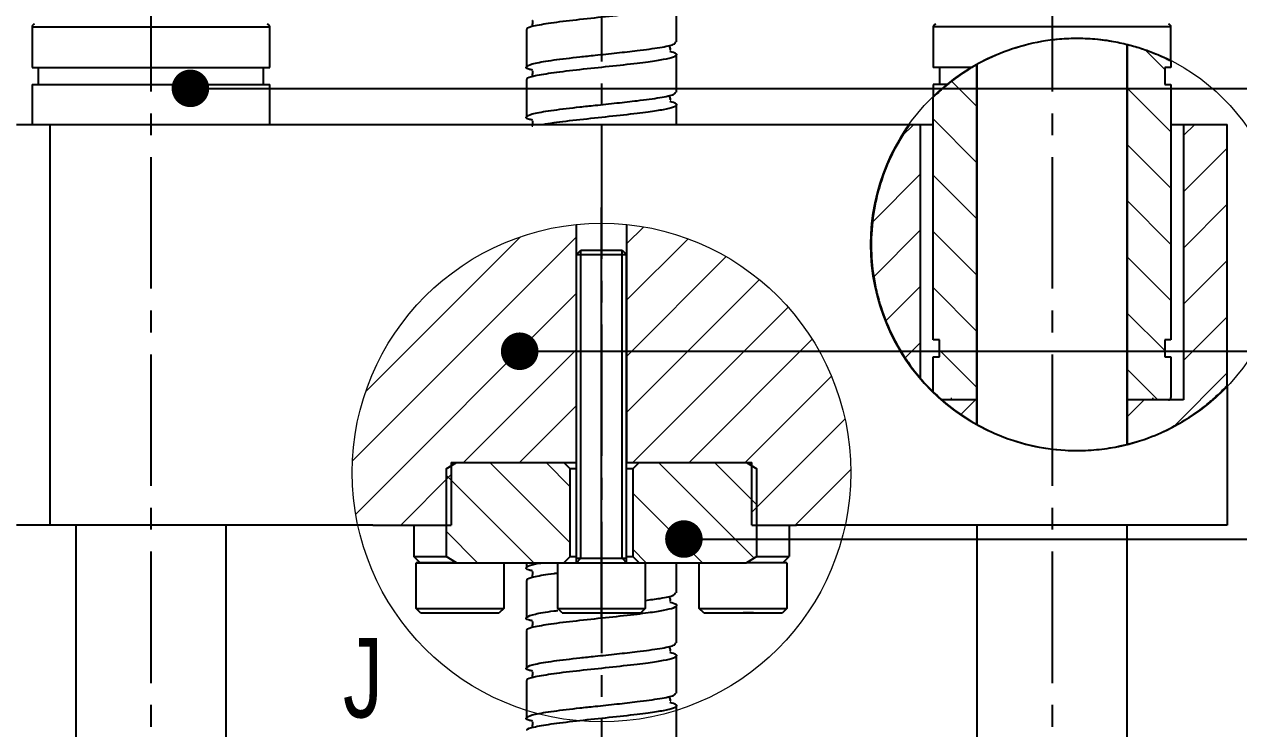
# Model space of a CAD drawing. Header units: millimetres. Extents: x 55 to 6841, y 61 to 3739.
# Drawn here: x 3657 to 3754, y 3486.7 to 3543 of the extents above; entities that cross this region are included whole.
import ezdxf
from ezdxf import colors
from ezdxf.entities.mleader import LeaderData, LeaderLine
from ezdxf.math import Vec2, Vec3

# ---------------------------------------------------------------- set-up
doc = ezdxf.new("R2010")
doc.units = ezdxf.units.MM
doc.header["$LTSCALE"] = 0.7
doc.header["$PDMODE"] = 35
doc.header["$PDSIZE"] = -4
doc.linetypes.add('CENTER', pattern=[50.8, 31.75, -6.35, 6.35, -6.35])
doc.linetypes.add('CENTER2', pattern=[1.125, 0.75, -0.125, 0.125, -0.125])
doc.layers.get('0').update_dxf_attribs({"color": 255})
doc.layers.add('AM_5', color=10, linetype='Continuous', lineweight=25)
doc.layers.add('DIM', color=94, linetype='Continuous', lineweight=25)
doc.styles.add('SLDTEXTSTYLE0', font='TXT', dxfattribs={"width": 0.75})
doc.styles.add('TCVN-7284', font='tcvn+7284-2003r.ttf')
doc.styles.add('TCVN7824', font='tcvn+7284-2003r.ttf', dxfattribs={"height": 3.5})
doc.dimstyles.new('TCVN_ISO-25_RadiusDia', dxfattribs={"dimtxt": 2.5, "dimasz": 2.5, "dimexe": 2, "dimexo": 0, "dimgap": 1, "dimtad": 1, "dimtoh": 1, "dimtxsty": 'TCVN-7284', "dimblk": 'Arrow', "dimcen": 0, "dimclrd": 256, "dimclre": 256, "dimclrt": 256, "dimadec": 0, "dimazin": 0, "dimtfac": 1, "dimtofl": 0, "dimtmove": 0, "dimatfit": 3, "dimldrblk": 'Arrow', "dimfxl": 1, "dimlwd": -1, "dimlwe": -1, "dimarcsym": 0})

# ---------------------------------------------------------------- blocks, each defined once
blk = doc.blocks.new('Arrow')
at = {"layer": 'DIM'}
blk.add_solid([(-1, 0.268), (-1, -0.268), (0, 0)], dxfattribs=at)
blk = doc.blocks.new('*D879')
at = {"layer": 'Defpoints', "color": 0, "ltscale": 0.2, "transparency": 16777216}
for p in [(3690.811, 3576.379), (3625.036, 3444.379), (3677.861, 3444.379)]:
    blk.add_point(p, dxfattribs=at)
at = {"layer": 'DIM', "ltscale": 0.2, "transparency": 16777216}
for p, q in [((3690.811, 3576.379), (3620.036, 3576.379)), ((3625.036, 3570.129), (3625.036, 3450.629)), ((3677.861, 3444.379), (3620.036, 3444.379))]:
    blk.add_line(p, q, dxfattribs=at)
at = {"layer": 'DIM', "ltscale": 0.2, "transparency": 16777216, "xscale": 6.25, "yscale": 6.25, "zscale": 6.25}
for p, rotation in [((3625.036, 3576.379), 90), ((3625.036, 3444.379), 270)]:
    blk.add_blockref('Arrow', p, dxfattribs=dict(at, rotation=rotation))
at = {"layer": 'DIM', "ltscale": 0.2, "transparency": 16777216, "insert": (3619.411, 3510.379), "char_height": 6.25, "attachment_point": 5, "rotation": 90, "style": 'TCVN-7284'}
blk.add_mtext('132', dxfattribs=at)
blk = doc.blocks.new('_Dot')
at = {"color": 0, "linetype": 'ByBlock', "lineweight": -2}
blk.add_line((-0.5, 0), (-1, 0), dxfattribs=at)
at = {"color": 0, "linetype": 'ByBlock', "const_width": 0.5}
blk.add_lwpolyline([(-0.25, 0, 1), (0.25, 0, 1)], format="xyb", close=True, dxfattribs=at)
blk = doc.blocks.new('*U895')
at = {"layer": 'AM_5', "color": 0, "linetype": 'CENTER2', "ltscale": 20, "transparency": 16777216}
blk.add_line((0, 40.139), (0, -158.428), dxfattribs=at)
blk = doc.blocks.new('*U896')
at = {"layer": 'AM_5', "color": 0, "linetype": 'CENTER2', "ltscale": 20, "transparency": 16777216}
blk.add_line((0, 40.139), (0, -158.428), dxfattribs=at)
blk = doc.blocks.new('*U898')
at = {"layer": 'AM_5', "color": 0, "linetype": 'CENTER2', "ltscale": 20, "transparency": 16777216}
blk.add_line((0, 103.936), (0, -92.147), dxfattribs=at)

msp = doc.modelspace()

# ---------------------------------------------------------------- hatches: boundary and pattern name
at = {"linetype": 'Continuous', "lineweight": 18}
h = msp.add_hatch(dxfattribs=at)
h.set_pattern_fill('ANSI31', color=6, angle=90, style=0)
edge = h.paths.add_edge_path(flags=0)
edge.add_arc((3741.111, 3525.39), 16.455, 62.88365, 75.93085)
edge.add_line((3745.111, 3541.351), (3745.111, 3512.979))
edge.add_line((3745.111, 3512.979), (3747.111, 3512.979))
edge.add_line((3747.111, 3512.979), (3747.111, 3513.079))
edge.add_line((3747.111, 3513.079), (3747.211, 3513.079))
edge.add_line((3747.211, 3513.079), (3747.211, 3512.979))
edge.add_line((3747.211, 3512.979), (3748.411, 3512.979))
edge.add_arc((3748.411, 3513.179), 0.2, 270, 360)
edge.add_line((3748.611, 3513.179), (3748.611, 3516.429))
edge.add_line((3748.611, 3516.429), (3748.111, 3516.429))
edge.add_line((3748.111, 3516.429), (3748.111, 3517.779))
edge.add_line((3748.111, 3517.779), (3748.611, 3517.779))
edge.add_line((3748.611, 3517.779), (3748.611, 3538.179))
edge.add_line((3748.611, 3538.179), (3748.111, 3538.179))
edge.add_line((3748.111, 3538.179), (3748.111, 3539.529))
edge.add_line((3748.111, 3539.529), (3748.611, 3539.529))
edge.add_line((3748.611, 3539.529), (3748.611, 3540.036))
h = msp.add_hatch(dxfattribs=at)
h.set_pattern_fill('ANSI31', color=6, angle=90, style=0)
edge = h.paths.add_edge_path(flags=0)
edge.add_arc((3741.111, 3525.39), 16.455, 225.66186, 228.95777)
edge.add_line((3730.307, 3512.979), (3731.011, 3512.979))
edge.add_line((3731.011, 3512.979), (3731.011, 3513.079))
edge.add_line((3731.011, 3513.079), (3731.111, 3513.079))
edge.add_line((3731.111, 3513.079), (3731.111, 3512.979))
edge.add_line((3731.111, 3512.979), (3733.111, 3512.979))
edge.add_line((3733.111, 3512.979), (3733.111, 3539.769))
edge.add_arc((3741.111, 3525.39), 16.455, 119.09017, 134.33814)
edge.add_line((3729.611, 3537.159), (3729.611, 3517.779))
edge.add_line((3729.611, 3517.779), (3730.111, 3517.779))
edge.add_line((3730.111, 3517.779), (3730.111, 3516.429))
edge.add_line((3730.111, 3516.429), (3729.611, 3516.429))
edge.add_line((3729.611, 3516.429), (3729.611, 3513.621))
h = msp.add_hatch(dxfattribs=at)
h.set_pattern_fill('ANSI31', color=92, style=0)
edge = h.paths.add_edge_path(flags=0)
edge.add_line((3728.611, 3514.689), (3728.611, 3534.979))
edge.add_line((3728.611, 3534.979), (3727.74, 3534.979))
edge.add_arc((3741.111, 3525.39), 16.455, 144.35339, 220.56535)
h = msp.add_hatch(dxfattribs=at)
h.set_pattern_fill('ANSI31', color=92, style=0)
edge = h.paths.add_edge_path(flags=0)
edge.add_line((3753.111, 3514.131), (3753.111, 3534.979))
edge.add_line((3753.111, 3534.979), (3749.611, 3534.979))
edge.add_line((3749.611, 3534.979), (3749.611, 3512.979))
edge.add_line((3749.611, 3512.979), (3745.111, 3512.979))
edge.add_line((3745.111, 3512.979), (3745.111, 3509.429))
edge.add_arc((3741.111, 3525.39), 16.455, 284.06915, 316.82591)
h = msp.add_hatch(dxfattribs=at)
h.set_pattern_fill('ANSI31', color=92, style=0)
edge = h.paths.add_edge_path()
edge.add_line((3683.643, 3502.979), (3691.111, 3502.979))
edge.add_line((3691.111, 3502.979), (3691.111, 3507.979))
edge.add_line((3691.111, 3507.979), (3701.111, 3507.979))
edge.add_line((3701.111, 3507.979), (3701.112, 3526.993))
edge.add_arc((3703.112, 3507.177), 19.916, 95.76101, 192.16675)
h = msp.add_hatch(dxfattribs=at)
h.set_pattern_fill('ANSI31', color=92, style=0)
h.set_pattern_definition([(45, (1840.4193, 2895.5275), (-2.245064, 2.245064), [])])
edge = h.paths.add_edge_path()
edge.add_line((3715.111, 3502.979), (3722.58, 3502.979))
edge.add_arc((3703.109, 3507.177), 19.918, 347.83514, 444.23)
edge.add_line((3705.111, 3526.993), (3705.111, 3507.979))
edge.add_line((3705.111, 3507.979), (3715.111, 3507.979))
edge.add_line((3715.111, 3507.979), (3715.111, 3502.979))
h = msp.add_hatch(dxfattribs=at)
h.set_pattern_fill('ANSI31', color=92, style=0)
edge = h.paths.add_edge_path(flags=0)
edge.add_line((3733.111, 3512.979), (3730.307, 3512.979))
edge.add_arc((3741.111, 3525.39), 16.455, 228.95777, 240.90983)
edge.add_line((3733.111, 3511.011), (3733.111, 3512.979))
h = msp.add_hatch(dxfattribs=at)
h.set_pattern_fill('ANSI31', angle=90, style=0)
edge = h.paths.add_edge_path(flags=0)
edge.add_line((3700.611, 3500.479), (3700.611, 3507.479))
edge.add_line((3700.611, 3507.479), (3700.111, 3507.979))
edge.add_line((3700.111, 3507.979), (3691.533, 3507.979))
edge.add_spline(control_points=[(3691.533, 3507.979), (3691.253, 3507.815), (3690.975, 3507.649), (3690.699, 3507.479)], knot_values=[0.051842, 0.051842, 0.051842, 0.051842, 0.052809, 0.052809, 0.052809, 0.052809], weights=[1, 1, 1, 1], degree=3, periodic=0)
edge.add_line((3690.699, 3507.479), (3690.699, 3500.479))
edge.add_spline(control_points=[(3690.699, 3500.479), (3690.975, 3500.31), (3691.253, 3500.143), (3691.533, 3499.979)], knot_values=[0.026412, 0.026412, 0.026412, 0.026412, 0.027383, 0.027383, 0.027383, 0.027383], weights=[1, 1, 1, 1], degree=3, periodic=0)
edge.add_line((3691.533, 3499.979), (3700.111, 3499.979))
edge.add_line((3700.111, 3499.979), (3700.611, 3500.479))
h = msp.add_hatch(dxfattribs=at)
h.set_pattern_fill('ANSI31', angle=90, style=0)
edge = h.paths.add_edge_path(flags=0)
edge.add_line((3706.111, 3499.979), (3714.69, 3499.979))
edge.add_spline(control_points=[(3714.69, 3499.979), (3714.969, 3500.143), (3715.247, 3500.31), (3715.523, 3500.479)], knot_values=[0.051842, 0.051842, 0.051842, 0.051842, 0.052809, 0.052809, 0.052809, 0.052809], weights=[1, 1, 1, 1], degree=3, periodic=0)
edge.add_line((3715.523, 3500.479), (3715.523, 3507.479))
edge.add_spline(control_points=[(3715.523, 3507.479), (3715.247, 3507.649), (3714.969, 3507.815), (3714.69, 3507.979)], knot_values=[0.026412, 0.026412, 0.026412, 0.026412, 0.027383, 0.027383, 0.027383, 0.027383], weights=[1, 1, 1, 1], degree=3, periodic=0)
edge.add_line((3714.69, 3507.979), (3706.111, 3507.979))
edge.add_line((3706.111, 3507.979), (3705.611, 3507.479))
edge.add_line((3705.611, 3507.479), (3705.611, 3500.479))
edge.add_line((3705.611, 3500.479), (3706.111, 3499.979))

# ---------------------------------------------------------------- linework, layer by layer
at = {"color": 7, "linetype": 'Continuous', "lineweight": 25}
for p, q in [((3709.111, 3541.566), (3709.111, 3544.566)), ((3657.611, 3542.779), (3657.611, 3539.529)), ((3676.611, 3539.529), (3676.611, 3542.779)), ((3697.111, 3542.566), (3697.111, 3539.566)), ((3729.611, 3542.779), (3729.611, 3539.529)), ((3748.611, 3540.036), (3748.611, 3542.779)), ((3709.111, 3537.566), (3709.111, 3540.566)), ((3745.111, 3541.351), (3745.111, 3512.979)), ((3745.111, 3509.429), (3745.111, 3541.351)), ((3733.111, 3512.979), (3733.111, 3539.769)), ((3733.111, 3539.769), (3733.111, 3511.011)), ((3748.611, 3540.036), (3748.611, 3539.529)), ((3657.611, 3539.529), (3676.611, 3539.529)), ((3658.111, 3539.529), (3658.111, 3538.179)), ((3676.111, 3538.179), (3676.111, 3539.529)), ((3732.695, 3539.529), (3729.611, 3539.529)), ((3730.111, 3539.529), (3730.111, 3538.179)), ((3748.111, 3539.529), (3748.111, 3538.179)), ((3748.611, 3539.529), (3748.111, 3539.529)), ((3657.611, 3538.179), (3657.611, 3534.979)), ((3657.611, 3538.179), (3663.921, 3538.179)), ((3663.921, 3538.179), (3676.611, 3538.179)), ((3676.611, 3534.979), (3676.611, 3538.179)), ((3697.111, 3538.566), (3697.111, 3535.566)), ((3729.611, 3538.179), (3729.611, 3537.159)), ((3730.758, 3538.179), (3729.611, 3538.179)), ((3748.111, 3538.179), (3748.611, 3538.179)), ((3748.611, 3538.179), (3748.611, 3517.779)), ((3729.611, 3517.779), (3729.611, 3537.159)), ((3709.111, 3534.979), (3709.111, 3536.566)), ((3656.378, 3534.979), (3659.023, 3534.979)), ((3659.023, 3534.979), (3659.023, 3502.979)), ((3659.023, 3534.979), (3703.111, 3534.979)), ((3703.111, 3534.979), (3703.111, 3527.093)), ((3703.111, 3534.979), (3727.74, 3534.979)), ((3727.74, 3534.979), (3728.611, 3534.979)), ((3728.611, 3514.689), (3728.611, 3534.979)), ((3728.611, 3534.979), (3729.611, 3534.979)), ((3748.611, 3534.979), (3749.611, 3534.979)), ((3749.611, 3534.979), (3749.611, 3512.979)), ((3749.611, 3534.979), (3753.111, 3534.979)), ((3753.111, 3514.131), (3753.111, 3534.979)), ((3701.102, 3507.979), (3701.112, 3526.993)), ((3705.111, 3526.992), (3705.108, 3507.979)), ((3730.111, 3517.779), (3729.611, 3517.779)), ((3730.111, 3516.429), (3730.111, 3517.779)), ((3748.111, 3517.779), (3748.111, 3516.429)), ((3748.611, 3517.779), (3748.111, 3517.779)), ((3729.611, 3513.621), (3729.611, 3516.429)), ((3729.611, 3516.429), (3730.111, 3516.429)), ((3748.111, 3516.429), (3748.611, 3516.429)), ((3748.611, 3516.429), (3748.611, 3513.179)), ((3753.111, 3514.131), (3753.111, 3502.979)), ((3733.111, 3512.979), (3730.307, 3512.979)), ((3731.011, 3512.979), (3730.307, 3512.979)), ((3731.011, 3512.979), (3731.011, 3513.079)), ((3731.111, 3513.079), (3731.011, 3513.079)), ((3731.111, 3512.979), (3731.111, 3513.079)), ((3733.111, 3512.979), (3731.111, 3512.979)), ((3733.111, 3511.011), (3733.111, 3512.979)), ((3745.111, 3512.979), (3745.111, 3509.429)), ((3749.611, 3512.979), (3745.111, 3512.979)), ((3747.111, 3512.979), (3745.111, 3512.979)), ((3747.111, 3513.079), (3747.111, 3512.979)), ((3747.211, 3513.079), (3747.111, 3513.079)), ((3747.211, 3513.079), (3747.211, 3512.979)), ((3748.411, 3512.979), (3747.211, 3512.979)), ((3690.699, 3507.479), (3691.533, 3507.979)), ((3691.111, 3507.979), (3701.111, 3507.979)), ((3691.111, 3507.979), (3691.111, 3502.979)), ((3691.533, 3507.979), (3700.111, 3507.979)), ((3700.111, 3507.979), (3700.611, 3507.479)), ((3705.111, 3507.979), (3715.111, 3507.979)), ((3705.611, 3507.479), (3706.111, 3507.979)), ((3706.111, 3507.979), (3714.69, 3507.979)), ((3714.69, 3507.979), (3715.523, 3507.479)), ((3715.111, 3502.979), (3715.111, 3507.979)), ((3690.699, 3507.479), (3690.699, 3500.479)), ((3700.611, 3500.479), (3700.611, 3507.479)), ((3701.111, 3507.479), (3700.611, 3507.479)), ((3705.611, 3507.479), (3705.111, 3507.479)), ((3705.611, 3507.479), (3705.611, 3500.479)), ((3715.523, 3500.479), (3715.523, 3507.479)), ((3659.023, 3502.979), (3656.378, 3502.979)), ((3684.743, 3502.979), (3659.023, 3502.979)), ((3661.111, 3502.979), (3661.111, 3444.379)), ((3673.111, 3444.379), (3673.111, 3502.979)), ((3684.853, 3502.979), (3684.743, 3502.979)), ((3684.853, 3502.979), (3691.111, 3502.979)), ((3688.111, 3502.979), (3688.111, 3500.479)), ((3715.111, 3502.979), (3718.679, 3502.979)), ((3718.111, 3502.979), (3718.111, 3500.834)), ((3718.789, 3502.979), (3718.679, 3502.979)), ((3753.111, 3502.979), (3718.789, 3502.979)), ((3733.111, 3502.979), (3733.111, 3444.379)), ((3745.111, 3444.379), (3745.111, 3502.979)), ((3718.111, 3500.834), (3718.111, 3500.479)), ((3688.611, 3499.979), (3688.111, 3500.479)), ((3688.111, 3500.479), (3690.699, 3500.479)), ((3688.611, 3499.979), (3688.297, 3499.979)), ((3688.297, 3496.329), (3688.297, 3499.979)), ((3688.297, 3499.979), (3695.297, 3499.979)), ((3688.297, 3496.329), (3688.297, 3499.979)), ((3691.533, 3499.979), (3688.611, 3499.979)), ((3691.533, 3499.979), (3690.699, 3500.479)), ((3691.533, 3499.979), (3700.111, 3499.979)), ((3695.297, 3499.979), (3695.297, 3496.329)), ((3695.297, 3499.979), (3695.297, 3496.329)), ((3697.111, 3499.979), (3697.111, 3499.566)), ((3699.611, 3496.329), (3699.611, 3499.979)), ((3699.611, 3499.979), (3706.611, 3499.979)), ((3700.611, 3500.479), (3700.111, 3499.979)), ((3700.611, 3500.479), (3701.111, 3500.479)), ((3705.111, 3500.479), (3705.611, 3500.479)), ((3706.111, 3499.979), (3705.611, 3500.479)), ((3706.111, 3499.979), (3714.69, 3499.979)), ((3706.611, 3499.979), (3706.611, 3496.329)), ((3706.611, 3499.963), (3706.739, 3499.979)), ((3709.111, 3497.566), (3709.111, 3499.979)), ((3710.925, 3496.329), (3710.925, 3499.979)), ((3710.925, 3496.329), (3710.925, 3499.979)), ((3715.523, 3500.479), (3714.69, 3499.979)), ((3717.611, 3499.979), (3714.69, 3499.979)), ((3715.523, 3500.479), (3717.969, 3500.479)), ((3717.611, 3499.979), (3717.865, 3500.234)), ((3717.753, 3499.979), (3717.611, 3499.979)), ((3717.925, 3499.979), (3717.753, 3499.979)), ((3717.865, 3500.234), (3718.111, 3500.479)), ((3717.925, 3499.979), (3717.925, 3496.329)), ((3717.969, 3500.479), (3718.111, 3500.479)), ((3697.111, 3498.566), (3697.111, 3495.566)), ((3688.647, 3495.979), (3688.297, 3496.329)), ((3688.297, 3496.329), (3695.297, 3496.329)), ((3688.647, 3495.979), (3688.297, 3496.329)), ((3688.297, 3496.329), (3695.297, 3496.329)), ((3688.647, 3495.979), (3694.947, 3495.979)), ((3688.647, 3495.979), (3694.947, 3495.979)), ((3695.297, 3496.329), (3694.947, 3495.979)), ((3695.297, 3496.329), (3694.947, 3495.979)), ((3699.961, 3495.979), (3699.611, 3496.329)), ((3699.611, 3496.329), (3706.611, 3496.329)), ((3699.961, 3495.979), (3706.261, 3495.979)), ((3706.611, 3496.329), (3706.261, 3495.979)), ((3709.111, 3493.566), (3709.111, 3496.566)), ((3711.275, 3495.979), (3710.925, 3496.329)), ((3710.925, 3496.329), (3717.925, 3496.329)), ((3711.275, 3495.979), (3710.925, 3496.329)), ((3710.925, 3496.329), (3717.925, 3496.329)), ((3711.275, 3495.979), (3717.575, 3495.979)), ((3711.275, 3495.979), (3717.575, 3495.979)), ((3715.257, 3495.979), (3714.425, 3495.979)), ((3717.925, 3496.329), (3717.575, 3495.979)), ((3717.925, 3496.329), (3717.575, 3495.979)), ((3697.111, 3494.566), (3697.111, 3491.566)), ((3709.111, 3491.257), (3709.111, 3492.566)), ((3709.111, 3489.566), (3709.111, 3491.257)), ((3697.111, 3490.566), (3697.111, 3490.273)), ((3697.111, 3490.273), (3697.111, 3487.566)), ((3709.111, 3485.566), (3709.111, 3488.566))]:
    msp.add_line(p, q, dxfattribs=at)
at = {"color": 8, "linetype": 'Continuous', "lineweight": 25}
for p, q in [((3657.611, 3542.779), (3663.921, 3542.779)), ((3663.921, 3542.779), (3676.611, 3542.779)), ((3746.668, 3542.779), (3729.611, 3542.779)), ((3748.611, 3542.779), (3746.668, 3542.779)), ((3701.461, 3500.329), (3701.461, 3524.941)), ((3704.761, 3500.329), (3704.761, 3524.941)), ((3701.111, 3499.979), (3701.461, 3500.329)), ((3701.111, 3500.329), (3705.111, 3500.329)), ((3704.761, 3500.329), (3705.111, 3499.979))]:
    msp.add_line(p, q, dxfattribs=at)
at = {"color": 6, "linetype": 'Continuous', "lineweight": 25}
for p, q in [((3701.111, 3524.591), (3701.461, 3524.941)), ((3701.111, 3524.591), (3705.111, 3524.591)), ((3701.111, 3499.979), (3701.111, 3524.591)), ((3701.461, 3524.941), (3704.761, 3524.941)), ((3704.761, 3524.941), (3705.111, 3524.591)), ((3705.111, 3499.979), (3705.111, 3524.591))]:
    msp.add_line(p, q, dxfattribs=at)
at = {"color": 7, "linetype": 'Continuous', "lineweight": 18}
for centre, radius in [((3741.111, 3525.39), 16.507), ((3703.111, 3507.177), 19.916), ((3703.111, 3507.177), 19.916)]:
    msp.add_circle(centre, radius, dxfattribs=at)
at = {"color": 7, "linetype": 'Continuous', "lineweight": 25}
for centre, start, end in [((3657.811, 3542.779), 90, 180), ((3676.411, 3542.779), 0, 90), ((3729.811, 3542.779), 90, 180), ((3748.411, 3542.779), 0, 90), ((3748.411, 3513.179), 270, 0)]:
    msp.add_arc(centre, 0.2, start, end, dxfattribs=at)
for points, knots in [([(3697.199, 3542.566), (3697.173, 3542.587), (3697.045, 3542.692), (3697.737, 3542.879), (3699.208, 3543.128), (3701.347, 3543.379), (3703.734, 3543.631), (3705.61, 3543.833), (3707.064, 3544.019), (3708.154, 3544.184), (3709.009, 3544.397), (3709.277, 3544.608), (3708.787, 3544.751), (3708.581, 3544.811)], [0, 0, 0, 0, 0.028778, 0.139844, 0.25091, 0.362298, 0.473686, 0.584752, 0.634189, 0.720889, 0.807893, 0.919281, 1, 1, 1, 1]), ([(3697.604, 3543.271), (3697.598, 3543.272), (3697.561, 3543.275), (3697.674, 3543.099), (3697.502, 3542.857), (3697.601, 3542.877), (3697.614, 3542.879)], [0, 0, 0, 0, 0.059951, 0.357802, 0.92007, 1, 1, 1, 1]), ([(3697.607, 3539.324), (3697.521, 3539.342), (3697.045, 3539.444), (3697.03, 3539.631), (3697.68, 3539.879), (3699.223, 3540.128), (3701.01, 3540.341), (3702.759, 3540.527), (3704.345, 3540.696), (3706.192, 3540.901), (3707.863, 3541.128), (3708.976, 3541.358), (3709.009, 3541.503), (3709.023, 3541.566)], [0, 0, 0, 0, 0.024694, 0.136327, 0.247636, 0.358945, 0.470578, 0.529105, 0.611809, 0.694267, 0.805576, 0.917209, 1, 1, 1, 1]), ([(3748.611, 3540.036), (3748.587, 3540.048), (3748.539, 3540.074), (3748.17, 3540.256), (3747.595, 3540.519), (3746.8, 3540.84), (3745.785, 3541.181), (3744.55, 3541.501), (3743.131, 3541.742), (3741.62, 3541.861), (3740.087, 3541.833), (3738.163, 3541.629), (3735.827, 3541.053), (3733.903, 3540.222), (3732.955, 3539.679), (3732.695, 3539.529)], [0, 0, 0, 0, 0.067415, 0.134856, 0.202029, 0.269227, 0.341208, 0.413169, 0.487039, 0.560858, 0.627503, 0.694149, 0.818168, 0.950068, 1, 1, 1, 1]), ([(3697.199, 3538.566), (3697.173, 3538.587), (3697.045, 3538.692), (3697.737, 3538.879), (3699.208, 3539.128), (3701.347, 3539.379), (3703.734, 3539.631), (3705.61, 3539.833), (3707.064, 3540.019), (3708.154, 3540.184), (3709.009, 3540.397), (3709.277, 3540.608), (3708.787, 3540.751), (3708.581, 3540.811)], [0, 0, 0, 0, 0.028778, 0.139844, 0.25091, 0.362298, 0.473686, 0.584752, 0.634189, 0.720889, 0.807893, 0.919281, 1, 1, 1, 1]), ([(3708.587, 3540.907), (3708.602, 3540.918), (3708.645, 3540.949), (3708.595, 3541.201), (3708.509, 3541.22), (3708.505, 3541.221)], [0, 0, 0, 0, 0.3497734, 0.9712388, 1, 1, 1, 1]), ([(3697.604, 3539.271), (3697.598, 3539.272), (3697.561, 3539.275), (3697.674, 3539.099), (3697.502, 3538.857), (3697.601, 3538.877), (3697.614, 3538.879)], [0, 0, 0, 0, 0.059951, 0.357802, 0.92007, 1, 1, 1, 1]), ([(3732.695, 3539.529), (3732.31, 3539.286), (3731.526, 3538.792), (3731.017, 3538.386), (3730.758, 3538.179)], [0, 0, 0, 0, 0.491053, 1, 1, 1, 1]), ([(3730.758, 3538.179), (3730.4, 3537.87), (3729.755, 3537.311), (3729.655, 3537.206), (3729.611, 3537.159)], [0, 0, 0, 0, 0.554686, 1, 1, 1, 1]), ([(3697.607, 3535.324), (3697.521, 3535.342), (3697.045, 3535.444), (3697.03, 3535.631), (3697.68, 3535.879), (3699.223, 3536.128), (3701.01, 3536.341), (3702.759, 3536.527), (3704.345, 3536.696), (3706.192, 3536.901), (3707.863, 3537.128), (3708.976, 3537.358), (3709.009, 3537.503), (3709.023, 3537.566)], [0, 0, 0, 0, 0.0246942, 0.1363265, 0.247636, 0.3589455, 0.4705778, 0.5291054, 0.611809, 0.6942668, 0.8055762, 0.9172086, 1, 1, 1, 1]), ([(3698.427, 3534.979), (3698.703, 3535.029), (3699.443, 3535.162), (3701.364, 3535.379), (3703.729, 3535.631), (3705.611, 3535.833), (3707.064, 3536.019), (3708.154, 3536.184), (3709.009, 3536.397), (3709.277, 3536.608), (3708.787, 3536.751), (3708.581, 3536.811)], [0, 0, 0, 0, 0.081476, 0.218059, 0.354642, 0.490829, 0.551448, 0.657759, 0.764441, 0.901024, 1, 1, 1, 1]), ([(3708.587, 3536.907), (3708.602, 3536.918), (3708.645, 3536.949), (3708.595, 3537.201), (3708.509, 3537.22), (3708.505, 3537.221)], [0, 0, 0, 0, 0.3497734, 0.9712388, 1, 1, 1, 1]), ([(3697.604, 3535.271), (3697.598, 3535.272), (3697.561, 3535.275), (3697.674, 3535.099), (3697.502, 3534.857), (3697.601, 3534.877), (3697.614, 3534.879)], [0, 0, 0, 0, 0.059951, 0.357802, 0.92007, 1, 1, 1, 1]), ([(3727.74, 3534.979), (3727.299, 3534.307), (3726.405, 3532.944), (3725.447, 3530.623), (3724.821, 3528.146), (3724.593, 3525.618), (3724.755, 3523.076), (3725.292, 3520.638), (3726.188, 3518.315), (3727.394, 3516.194), (3728.884, 3514.293), (3730.607, 3512.651), (3732.518, 3511.293), (3734.812, 3510.109), (3737.424, 3509.266), (3739.926, 3508.924), (3742.026, 3508.928), (3744.349, 3509.186), (3746.639, 3509.821), (3748.744, 3510.77), (3750.309, 3511.711), (3751.555, 3512.65), (3752.445, 3513.447), (3753.006, 3514.018), (3753.076, 3514.093), (3753.111, 3514.131)], [0, 0, 0, 0, 0.03311, 0.067157, 0.100276, 0.134388, 0.166972, 0.200504, 0.233057, 0.26652, 0.299762, 0.333859, 0.369341, 0.405617, 0.456748, 0.50934, 0.546752, 0.584176, 0.660967, 0.717046, 0.773135, 0.830802, 0.88845, 0.943867, 1, 1, 1, 1]), ([(3697.607, 3499.324), (3697.52, 3499.342), (3697.044, 3499.444), (3697.061, 3499.631), (3697.47, 3499.83), (3698.214, 3499.946), (3698.427, 3499.979)], [0, 0, 0, 0, 0.0844671, 0.4663084, 0.8470453, 1, 1, 1, 1]), ([(3697.199, 3498.566), (3697.173, 3498.587), (3697.044, 3498.692), (3697.769, 3498.879), (3698.713, 3499.057), (3699.512, 3499.152), (3699.611, 3499.164)], [0, 0, 0, 0, 0.107905, 0.524357, 0.940809, 1, 1, 1, 1]), ([(3697.604, 3499.271), (3697.598, 3499.272), (3697.561, 3499.275), (3697.674, 3499.099), (3697.502, 3498.857), (3697.601, 3498.877), (3697.614, 3498.879)], [0, 0, 0, 0, 0.059951, 0.357802, 0.92007, 1, 1, 1, 1]), ([(3706.611, 3496.97), (3707.015, 3497.022), (3708.053, 3497.158), (3708.967, 3497.358), (3709.006, 3497.503), (3709.023, 3497.566)], [0, 0, 0, 0, 0.267291, 0.687991, 1, 1, 1, 1]), ([(3708.587, 3496.907), (3708.602, 3496.918), (3708.645, 3496.949), (3708.595, 3497.201), (3708.509, 3497.22), (3708.505, 3497.221)], [0, 0, 0, 0, 0.349773, 0.971239, 1, 1, 1, 1]), ([(3697.607, 3495.324), (3697.521, 3495.342), (3697.045, 3495.444), (3697.023, 3495.631), (3697.708, 3495.879), (3698.717, 3496.057), (3699.517, 3496.153), (3699.619, 3496.165)], [0, 0, 0, 0, 0.065815, 0.363339, 0.660002, 0.956665, 1, 1, 1, 1]), ([(3697.199, 3494.566), (3697.173, 3494.587), (3697.045, 3494.692), (3697.737, 3494.879), (3699.208, 3495.128), (3701.347, 3495.379), (3703.734, 3495.631), (3705.61, 3495.833), (3707.064, 3496.019), (3708.154, 3496.184), (3709.009, 3496.397), (3709.277, 3496.608), (3708.787, 3496.751), (3708.581, 3496.811)], [0, 0, 0, 0, 0.028778, 0.139844, 0.25091, 0.362298, 0.473686, 0.584752, 0.634189, 0.720889, 0.807893, 0.919281, 1, 1, 1, 1]), ([(3697.604, 3495.271), (3697.598, 3495.272), (3697.561, 3495.275), (3697.674, 3495.099), (3697.502, 3494.857), (3697.601, 3494.877), (3697.614, 3494.879)], [0, 0, 0, 0, 0.059951, 0.357802, 0.92007, 1, 1, 1, 1]), ([(3697.607, 3491.324), (3697.521, 3491.342), (3697.045, 3491.444), (3697.03, 3491.631), (3697.68, 3491.879), (3699.223, 3492.128), (3701.01, 3492.341), (3702.759, 3492.527), (3704.345, 3492.696), (3706.192, 3492.901), (3707.863, 3493.128), (3708.976, 3493.358), (3709.009, 3493.503), (3709.023, 3493.566)], [0, 0, 0, 0, 0.024694, 0.136327, 0.247636, 0.358945, 0.470578, 0.529105, 0.611809, 0.694267, 0.805576, 0.917209, 1, 1, 1, 1]), ([(3708.587, 3492.907), (3708.602, 3492.918), (3708.645, 3492.949), (3708.595, 3493.201), (3708.509, 3493.22), (3708.505, 3493.221)], [0, 0, 0, 0, 0.3497734, 0.9712388, 1, 1, 1, 1]), ([(3697.199, 3490.566), (3697.173, 3490.587), (3697.045, 3490.692), (3697.737, 3490.879), (3699.208, 3491.128), (3701.347, 3491.379), (3703.734, 3491.631), (3705.61, 3491.833), (3707.064, 3492.019), (3708.154, 3492.184), (3709.009, 3492.397), (3709.277, 3492.608), (3708.787, 3492.751), (3708.581, 3492.811)], [0, 0, 0, 0, 0.028778, 0.139844, 0.25091, 0.362298, 0.473686, 0.584752, 0.634189, 0.720889, 0.807893, 0.919281, 1, 1, 1, 1]), ([(3697.604, 3491.271), (3697.598, 3491.272), (3697.561, 3491.275), (3697.674, 3491.099), (3697.502, 3490.857), (3697.601, 3490.877), (3697.614, 3490.879)], [0, 0, 0, 0, 0.059951, 0.357802, 0.92007, 1, 1, 1, 1]), ([(3697.607, 3487.324), (3697.521, 3487.342), (3697.045, 3487.444), (3697.03, 3487.631), (3697.68, 3487.879), (3699.223, 3488.128), (3701.01, 3488.341), (3702.759, 3488.527), (3704.345, 3488.696), (3706.192, 3488.901), (3707.863, 3489.128), (3708.976, 3489.358), (3709.009, 3489.503), (3709.023, 3489.566)], [0, 0, 0, 0, 0.0246942, 0.1363265, 0.247636, 0.3589455, 0.4705778, 0.5291054, 0.611809, 0.6942668, 0.8055762, 0.9172086, 1, 1, 1, 1]), ([(3708.587, 3488.907), (3708.602, 3488.918), (3708.645, 3488.949), (3708.595, 3489.201), (3708.509, 3489.22), (3708.505, 3489.221)], [0, 0, 0, 0, 0.349773, 0.971239, 1, 1, 1, 1]), ([(3697.199, 3486.566), (3697.173, 3486.587), (3697.045, 3486.692), (3697.737, 3486.879), (3699.208, 3487.128), (3701.347, 3487.379), (3703.734, 3487.631), (3705.61, 3487.833), (3707.064, 3488.019), (3708.154, 3488.184), (3709.009, 3488.397), (3709.277, 3488.608), (3708.787, 3488.751), (3708.581, 3488.811)], [0, 0, 0, 0, 0.0287778, 0.1398438, 0.2509098, 0.3622979, 0.4736861, 0.5847521, 0.6341894, 0.7208894, 0.807893, 0.9192811, 1, 1, 1, 1]), ([(3697.604, 3487.271), (3697.598, 3487.272), (3697.561, 3487.275), (3697.674, 3487.099), (3697.502, 3486.857), (3697.601, 3486.877), (3697.614, 3486.879)], [0, 0, 0, 0, 0.059951, 0.357802, 0.92007, 1, 1, 1, 1])]:
    msp.add_open_spline(points, degree=3, knots=knots, dxfattribs=at)
at = {"layer": 'AM_5', "color": 1, "linetype": 'CENTER', "ltscale": 5}
msp.add_line((3703.111, 3495.498), (3703.111, 3528.355), dxfattribs=at)

# ---------------------------------------------------------------- block references
at = {"layer": 'AM_5', "linetype": 'CENTER2', "ltscale": 20}
for name, p in [('*U895', (3667.111, 3570.979)), ('*U896', (3739.111, 3570.979)), ('*U898', (3703.111, 3478.066))]:
    msp.add_blockref(name, p, dxfattribs=at)

# ---------------------------------------------------------------- texts
at = {"color": 7, "linetype": 'Continuous', "lineweight": 18, "insert": (3682.456, 3493.965), "char_height": 6.35, "attachment_point": 1, "style": 'SLDTEXTSTYLE0'}
msp.add_mtext('J', dxfattribs=at)

# ---------------------------------------------------------------- dimensions: what is measured, and where the dimension line sits
at = {"layer": 'DIM', "ltscale": 0.2}
dim = msp.add_linear_dim(base=(3625.036, 3444.379), p1=(3690.811, 3576.379), p2=(3677.861, 3444.379), angle=90, dimstyle='TCVN_ISO-25_RadiusDia', override={"dimscale": 2.5}, dxfattribs=at)
dim.commit()
dim.dimension.update_dxf_attribs({"geometry": '*D879', "text_midpoint": (3619.411, 3510.379)})

# ---------------------------------------------------------------- leaders
at = {"layer": 'AM_5', "ltscale": 0.2}
ml = msp.add_multileader_mtext('Standard', dxfattribs=at)
ml.set_content('5', color=256, style='TCVN7824')
ml.set_leader_properties()
ml.set_arrow_properties(name='DOT')
ml.build(insert=Vec2(0, 0))
ml.multileader.update_dxf_attribs({"text_left_attachment_type": 6, "text_right_attachment_type": 6, "dogleg_length": 0.36, "arrow_head_size": 3})
ctx = ml.context
ctx.base_point, ctx.char_height, ctx.arrow_head_size, ctx.plane_origin = Vec3(3825.062, 3537.864), 6.25, 3, Vec3(3739.394, 3537.864)
ctx.left_attachment, ctx.right_attachment, ctx.text_align_type = 6, 6, 2
notes = []
notes.append((ctx, [(0, (1, 1, 0), (3824.702, 3537.864), (1, 0), 0.36, [(0, [(3670.266, 3537.864)], 0, [])])]))
ctx.mtext.insert, ctx.mtext.alignment, ctx.mtext.flow_direction = Vec3(3830.187, 3545.364), 3, 5
ml = msp.add_multileader_mtext('Standard', dxfattribs=at)
ml.set_content('4', color=256, style='TCVN7824')
ml.set_leader_properties()
ml.set_arrow_properties(name='DOT')
ml.build(insert=Vec2(0, 0))
ml.multileader.update_dxf_attribs({"text_left_attachment_type": 6, "text_right_attachment_type": 6, "dogleg_length": 0.36, "arrow_head_size": 3})
ctx = ml.context
ctx.base_point, ctx.char_height, ctx.arrow_head_size, ctx.plane_origin = Vec3(3825.062, 3516.866), 6.25, 3, Vec3(3739.533, 3516.866)
ctx.left_attachment, ctx.right_attachment, ctx.text_align_type = 6, 6, 2
notes.append((ctx, [(0, (1, 1, 0), (3824.702, 3516.866), (1, 0), 0.36, [(0, [(3696.574, 3516.866)], 0, [])])]))
ctx.mtext.insert, ctx.mtext.alignment, ctx.mtext.flow_direction = Vec3(3830.812, 3524.366), 3, 5
ml = msp.add_multileader_mtext('Standard', dxfattribs=at)
ml.set_content('3', color=256, style='TCVN7824')
ml.set_leader_properties()
ml.set_arrow_properties(name='DOT')
ml.build(insert=Vec2(0, 0))
ml.multileader.update_dxf_attribs({"text_left_attachment_type": 6, "text_right_attachment_type": 6, "dogleg_length": 0.36, "arrow_head_size": 3})
ctx = ml.context
ctx.base_point, ctx.char_height, ctx.arrow_head_size, ctx.plane_origin = Vec3(3825.062, 3501.868), 6.25, 3, Vec3(3709.695, 3501.868)
ctx.left_attachment, ctx.right_attachment, ctx.text_align_type = 6, 6, 2
notes.append((ctx, [(0, (1, 1, 0), (3824.702, 3501.868), (1, 0), 0.36, [(0, [(3709.695, 3501.868)], 0, [])])]))
ctx.mtext.insert, ctx.mtext.alignment, ctx.mtext.flow_direction = Vec3(3830.187, 3509.368), 3, 5
for ctx, leaders in notes:
    for number, flags, end, landing, length, lines in leaders:
        leader = LeaderData()
        leader.index, (leader.has_last_leader_line, leader.has_dogleg_vector, leader.attachment_direction) = number, flags
        leader.last_leader_point, leader.dogleg_vector, leader.dogleg_length = Vec3(end), Vec3(landing), length
        for number, points, colour, breaks in lines:
            line = LeaderLine()
            line.index, line.vertices, line.color, line.breaks = number, Vec3.list(points), colors.encode_raw_color(colour), breaks
            leader.lines.append(line)
        ctx.leaders.append(leader)

doc.saveas('drawing.dxf')
